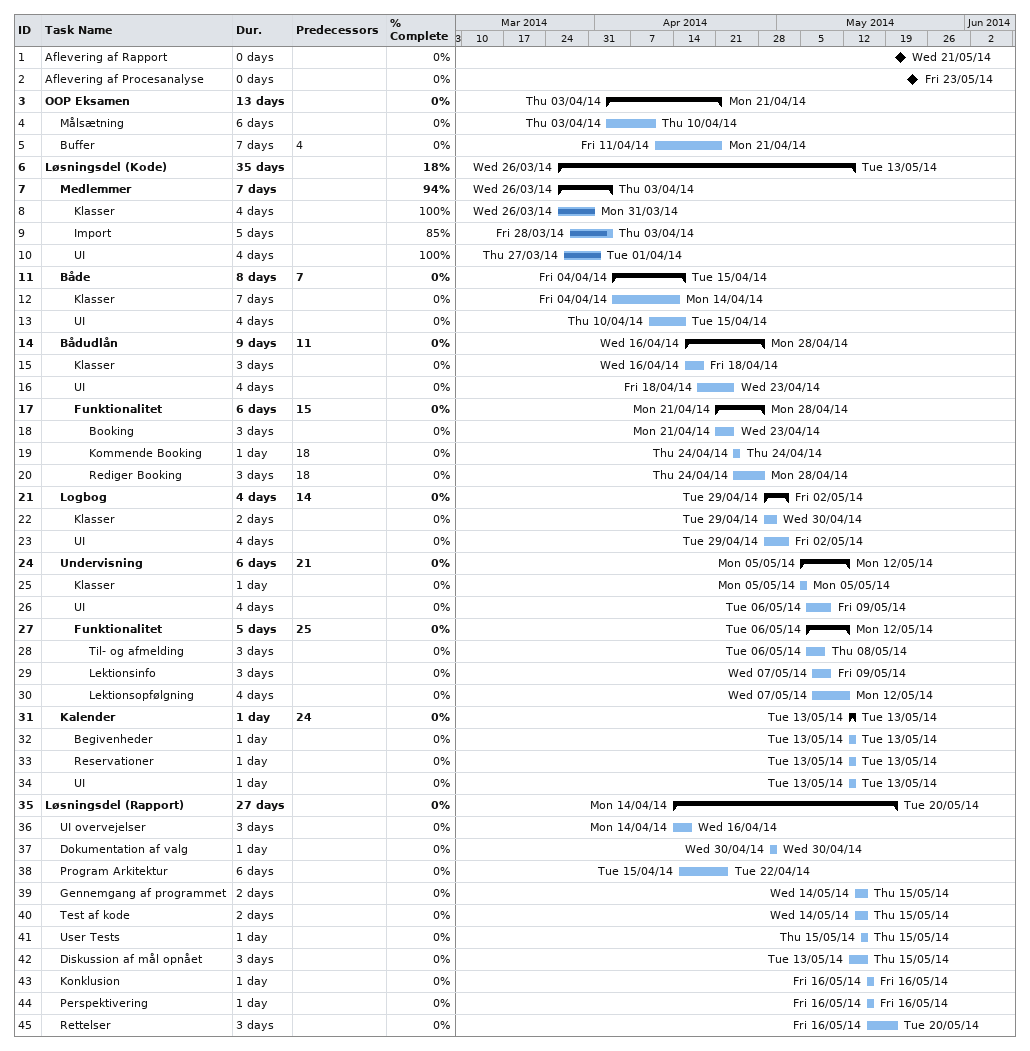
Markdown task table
| ID | Level | Task | Duration | Start | Finish | Predecessors | % complete |
|---|---|---|---|---|---|---|---|
| 1 | 1 | Aflevering af Rapport | 0d | 2014-05-21 | 2014-05-21 |  | 0 |
| 2 | 1 | Aflevering af Procesanalyse | 0d | 2014-05-23 | 2014-05-23 |  | 0 |
| 3 | 1 | **OOP Eksamen** | 13d | 2014-04-03 | 2014-04-21 |  | 0 |
| 4 | 2 | Målsætning | 6d | 2014-04-03 | 2014-04-10 |  | 0 |
| 5 | 2 | Buffer | 7d | 2014-04-11 | 2014-04-21 | 4 | 0 |
| 6 | 1 | **Løsningsdel (Kode)** | 35d | 2014-03-26 | 2014-05-13 |  | 18 |
| 7 | 2 | **Medlemmer** | 7d | 2014-03-26 | 2014-04-03 |  | 94 |
| 8 | 3 | Klasser | 4d | 2014-03-26 | 2014-03-31 |  | 100 |
| 9 | 3 | Import | 5d | 2014-03-28 | 2014-04-03 |  | 85 |
| 10 | 3 | UI | 4d | 2014-03-27 | 2014-04-01 |  | 100 |
| 11 | 2 | **Både** | 8d | 2014-04-04 | 2014-04-15 | 7 | 0 |
| 12 | 3 | Klasser | 7d | 2014-04-04 | 2014-04-14 |  | 0 |
| 13 | 3 | UI | 4d | 2014-04-10 | 2014-04-15 |  | 0 |
| 14 | 2 | **Bådudlån** | 9d | 2014-04-16 | 2014-04-28 | 11 | 0 |
| 15 | 3 | Klasser | 3d | 2014-04-16 | 2014-04-18 |  | 0 |
| 16 | 3 | UI | 4d | 2014-04-18 | 2014-04-23 |  | 0 |
| 17 | 3 | **Funktionalitet** | 6d | 2014-04-21 | 2014-04-28 | 15 | 0 |
| 18 | 4 | Booking | 3d | 2014-04-21 | 2014-04-23 |  | 0 |
| 19 | 4 | Kommende Booking | 1d | 2014-04-24 | 2014-04-24 | 18 | 0 |
| 20 | 4 | Rediger Booking | 3d | 2014-04-24 | 2014-04-28 | 18 | 0 |
| 21 | 2 | **Logbog** | 4d | 2014-04-29 | 2014-05-02 | 14 | 0 |
| 22 | 3 | Klasser | 2d | 2014-04-29 | 2014-04-30 |  | 0 |
| 23 | 3 | UI | 4d | 2014-04-29 | 2014-05-02 |  | 0 |
| 24 | 2 | **Undervisning** | 6d | 2014-05-05 | 2014-05-12 | 21 | 0 |
| 25 | 3 | Klasser | 1d | 2014-05-05 | 2014-05-05 |  | 0 |
| 26 | 3 | UI | 4d | 2014-05-06 | 2014-05-09 |  | 0 |
| 27 | 3 | **Funktionalitet** | 5d | 2014-05-06 | 2014-05-12 | 25 | 0 |
| 28 | 4 | Til- og afmelding | 3d | 2014-05-06 | 2014-05-08 |  | 0 |
| 29 | 4 | Lektionsinfo | 3d | 2014-05-07 | 2014-05-09 |  | 0 |
| 30 | 4 | Lektionsopfølgning | 4d | 2014-05-07 | 2014-05-12 |  | 0 |
| 31 | 2 | **Kalender** | 1d | 2014-05-13 | 2014-05-13 | 24 | 0 |
| 32 | 3 | Begivenheder | 1d | 2014-05-13 | 2014-05-13 |  | 0 |
| 33 | 3 | Reservationer | 1d | 2014-05-13 | 2014-05-13 |  | 0 |
| 34 | 3 | UI | 1d | 2014-05-13 | 2014-05-13 |  | 0 |
| 35 | 1 | **Løsningsdel (Rapport)** | 27d | 2014-04-14 | 2014-05-20 |  | 0 |
| 36 | 2 | UI overvejelser | 3d | 2014-04-14 | 2014-04-16 |  | 0 |
| 37 | 2 | Dokumentation af valg | 1d | 2014-04-30 | 2014-04-30 |  | 0 |
| 38 | 2 | Program Arkitektur | 6d | 2014-04-15 | 2014-04-22 |  | 0 |
| 39 | 2 | Gennemgang af programmet | 2d | 2014-05-14 | 2014-05-15 |  | 0 |
| 40 | 2 | Test af kode | 2d | 2014-05-14 | 2014-05-15 |  | 0 |
| 41 | 2 | User Tests | 1d | 2014-05-15 | 2014-05-15 |  | 0 |
| 42 | 2 | Diskussion af mål opnået | 3d | 2014-05-13 | 2014-05-15 |  | 0 |
| 43 | 2 | Konklusion | 1d | 2014-05-16 | 2014-05-16 |  | 0 |
| 44 | 2 | Perspektivering | 1d | 2014-05-16 | 2014-05-16 |  | 0 |
| 45 | 2 | Rettelser | 3d | 2014-05-16 | 2014-05-20 |  | 0 |
